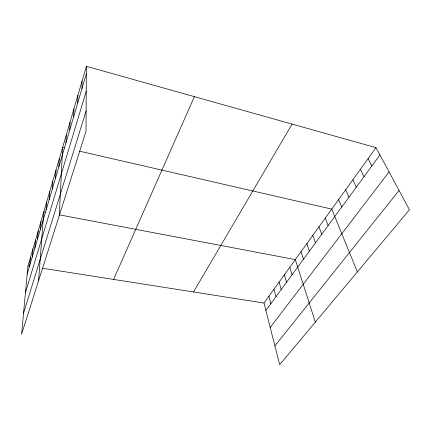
<?xml version="1.0" encoding="UTF-8"?>
<svg xmlns="http://www.w3.org/2000/svg" width="431" height="431" viewBox="0 0 431 431"><rect width="100%" height="100%" fill="white"/><g stroke="black" fill="none" stroke-linecap="round" stroke-linejoin="round"><path stroke-width="0.65" d="M86.378 66.32L86.001 131.39L21.55 334.354L27.961 265.965L86.378 66.32L376.01 147.666L409.45 209.741L279.687 364.68L264.014 303.047L376.01 147.666M81.96 88.619L82.073 81.044M77.742 102.907L77.914 95.24M73.669 116.688L73.906 108.941M69.741 129.984L70.037 122.178M65.948 142.833L66.293 134.962M59.306 215.446L62.678 147.321L64.623 147.768M58.842 166.899L59.279 158.931M55.513 178.181L55.987 170.18M52.286 189.117L52.797 181.085M49.156 199.715L49.705 191.655M46.122 209.989L46.704 201.913M38.574 280.743L43.79 211.869L45.756 212.246M40.32 229.637L40.961 221.539M37.545 239.038L38.214 230.93M34.846 248.17L35.541 240.056M32.228 257.043L32.945 248.935M29.68 265.668L30.418 257.566M27.201 274.062L86.335 73.793M25.445 292.811L86.232 91.324M23.527 313.272L86.119 110.848M113.622 279.417L194.381 96.652M193.503 291.97L292.083 124.096M265.895 310.433L379.937 154.95M270.221 327.447L389.053 171.883M274.903 345.867L399.068 190.47M27.961 265.965L29.879 266.261M42.723 268.281L264.014 303.047M59.489 214.848L295.321 259.613L315.325 322.129M79.509 151.184L331.73 209.1L357.385 271.913M368.074 158.678L371.834 166M360.375 169.356L363.974 176.71M352.897 179.727L356.345 187.108M345.64 189.802L348.943 197.204M338.583 199.591L341.751 207.009M325.254 218.086L328.169 225.526M318.951 226.83L321.752 234.281M312.814 235.348L315.503 242.798M306.829 243.644L309.415 251.101M301.005 251.726L303.483 259.182M289.777 267.301L292.073 274.746M284.374 274.8L286.577 282.235M279.099 282.116L281.217 289.546M273.949 289.26L275.985 296.673M268.922 296.232L270.878 303.639"/></g></svg>
